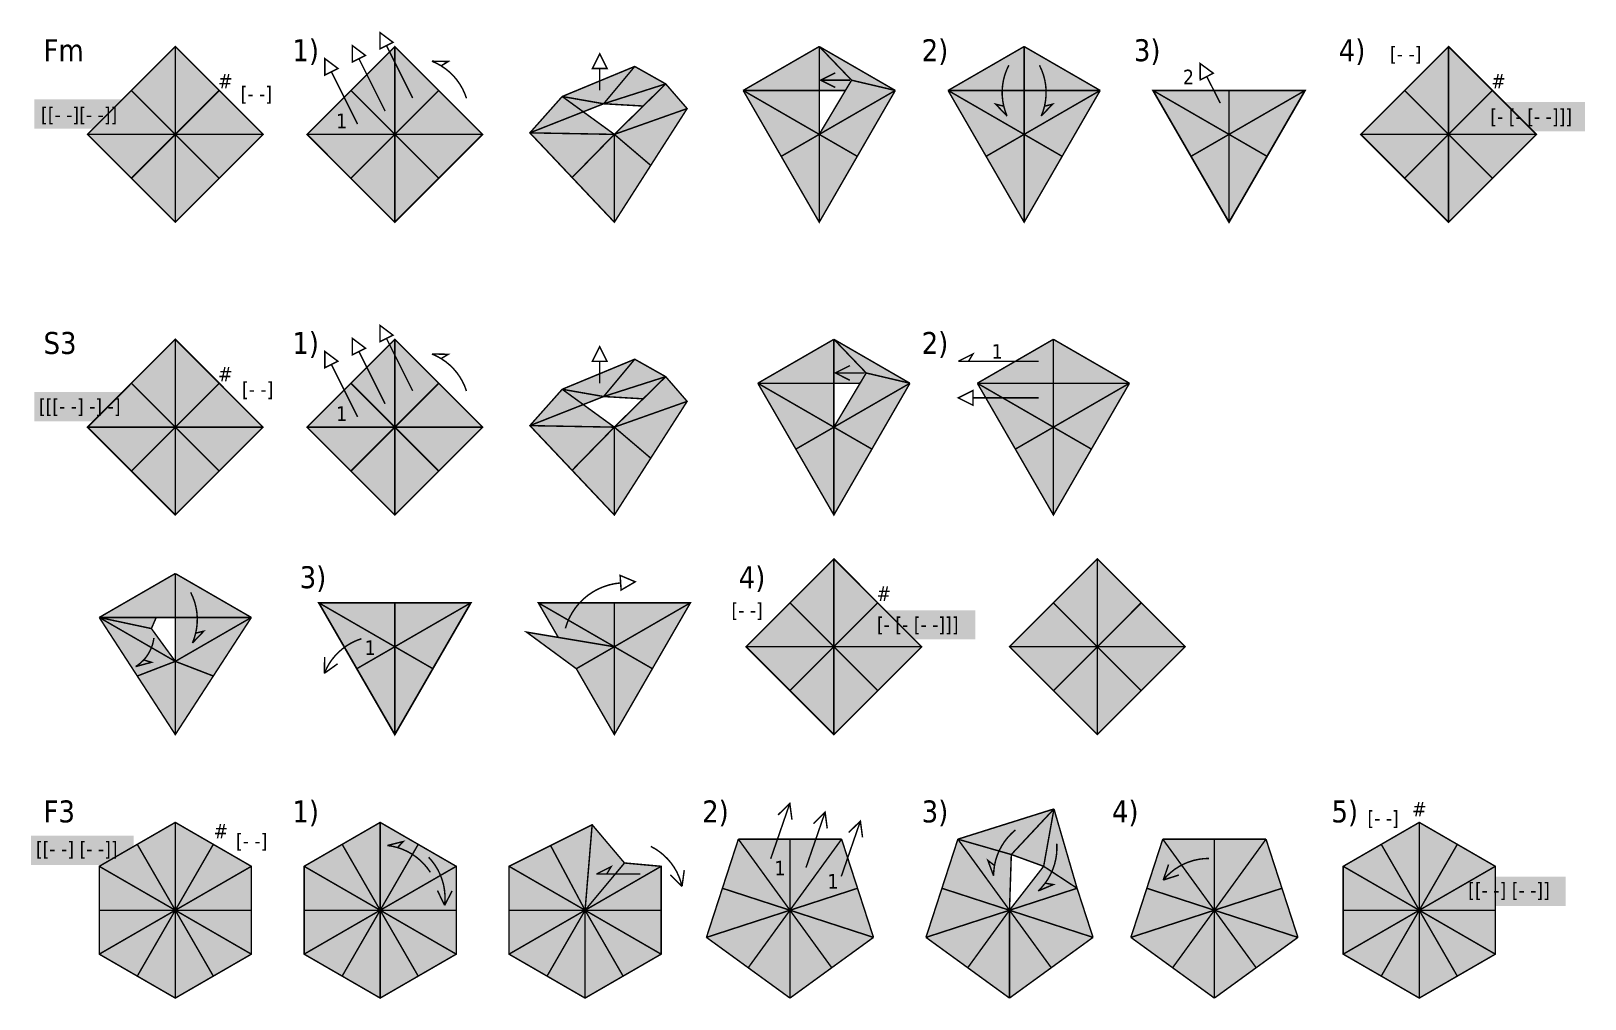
# Model space of a CAD drawing. Header units: inches. Extents: x -12.5 to 77.3, y -38.9 to 8.1.
# Drawn here: x -0.49 to 10.13, y -25.21 to -18.59 of the extents above; entities that cross this region are included whole.
import ezdxf

# ---------------------------------------------------------------- set-up
doc = ezdxf.new("R2010")
doc.units = ezdxf.units.IN
doc.header["$LTSCALE"] = 0.2
doc.header["$MEASUREMENT"] = 0
for name, pattern in [('crease . . . . .', [0.4, 0.2, -0.2]), ('mountain __ . . __ . .', [1.25, 0.5, -0.25, 0, -0.25, 0, -0.25]), ('valley __ __ __', [0.75, 0.5, -0.25])]:
    doc.linetypes.add(name, pattern=pattern)
for name, color, linetype in [('arrow-back', 250, 'Continuous'), ('edge', 7, 'Continuous'), ('face-1', 151, 'Continuous'), ('face-2', 91, 'Continuous'), ('face-3', 11, 'Continuous'), ('face-4', 191, 'Continuous'), ('face-5', 51, 'Continuous'), ('face-6', 33, 'Continuous'), ('hinge', 250, 'crease . . . . .'), ('mountain', 12, 'mountain __ . . __ . .'), ('valley', 143, 'valley __ __ __'), ('z-labels', 94, 'Continuous'), ('z-pats', 251, 'Continuous')]:
    doc.layers.add(name, color=color, linetype=linetype)
doc.styles.add('labels', font='')
doc.styles.get('labels').set_extended_font_data('Tahoma')

msp = doc.modelspace()

# ---------------------------------------------------------------- linework, layer by layer
for points, const_width in [([(1.70999, -18.805383), (1.70999, -18.805383), (1.70999, -18.693579), (1.799432, -18.760661)], 0.01), ([(1.898107, -18.716201), (1.898107, -18.716201), (1.898107, -18.604398), (1.98755, -18.67148)], 0.01), ([(1.521872, -18.894564), (1.521872, -18.894564), (1.521872, -18.782761), (1.611315, -18.849843)], 0.01), ([(3.35, -18.85), (3.35, -18.85), (3.4, -18.75), (3.45, -18.85)], 0.01), ([(9.2, -19.9), (9.8, -19.3), (9.2, -18.7), (8.6, -19.3)], 0.01), ([(7.503303, -18.927686), (7.503303, -18.927686), (7.502417, -18.815887), (7.592388, -18.882258)], 0.01), ([(7.7, -19.9), (8.219615, -19), (7.180385, -19)], 0.012), ([(1.898107, -20.716201), (1.898107, -20.716201), (1.898107, -20.604398), (1.98755, -20.67148)], 0.01), ([(1.70999, -20.805383), (1.70999, -20.805383), (1.70999, -20.693579), (1.799432, -20.760661)], 0.01), ([(1.521872, -20.894564), (1.521872, -20.894564), (1.521872, -20.782761), (1.611315, -20.849843)], 0.01), ([(3.35, -20.85), (3.35, -20.85), (3.4, -20.75), (3.45, -20.85)], 0.01), ([(5.95, -21.15), (5.95, -21.15), (5.85, -21.1), (5.95, -21.05)], 0.01), ([(5, -23.4), (5.6, -22.8), (5, -22.2), (4.4, -22.8)], 0.01), ([(6.8, -23.4), (7.4, -22.8), (6.8, -22.2), (6.2, -22.8)], 0.01), ([(3.539701, -22.312871), (3.539701, -22.312871), (3.642711, -22.356331), (3.546137, -22.412663)], 0.01), ([(2, -23.4), (2.519615, -22.5), (1.480385, -22.5)], 0.012)]:
    msp.add_lwpolyline(points, close=True, dxfattribs=dict(const_width=const_width))
at = {"const_width": 0.01}
for points in [[(1.933596, -19.140793), (1.754711, -18.783022)], [(2.121714, -19.051611), (1.942828, -18.69384)], [(1.745479, -19.229974), (1.566593, -18.872204)], [(3.4, -19), (3.4, -18.85)], [(5.009881, -18.879553), (5.009881, -18.879553), (4.909881, -18.929553), (5.009881, -18.979553)], [(5.109881, -18.929553), (4.909881, -18.929553)], [(7.640701, -19.087063), (7.547846, -18.904972)], [(3.5, -19.3), (3.143735, -19.041244)], [(3.696892, -19.106442), (3.426887, -19.090795)], [(2.121714, -21.051611), (1.942828, -20.69384)], [(1.933596, -21.140793), (1.754711, -20.783022)], [(1.745479, -21.229974), (1.566593, -20.872204)], [(3.4, -21), (3.4, -20.85)], [(5.109881, -20.879553), (5.109881, -20.879553), (5.009881, -20.929553), (5.109881, -20.979553)], [(5.209881, -20.929553), (5.009881, -20.929553)], [(3.5, -21.3), (3.143735, -21.041244)], [(3.696892, -21.106442), (3.426887, -21.090795)], [(6.4, -21.1), (5.95, -21.1)], [(3.116708, -22.736118), (2.980385, -22.5), (4.019615, -22.5), (3.5, -23.4), (3.240192, -22.95)], [(-0.019615, -22.6), (0.5, -22.6)], [(0.336662, -22.675857), (0.369627, -22.6)], [(0.336662, -22.675857), (0.5, -22.9)], [(3.240192, -22.95), (2.9, -22.7), (3.5, -22.8)], [(1.5207, -22.869871), (1.518351, -22.981651)], [(1.609184, -22.916462), (1.518351, -22.981651)], [(4.568417, -24.248406), (4.698908, -23.870289)], [(4.619021, -23.948507), (4.619021, -23.948507), (4.698908, -23.870289), (4.71355, -23.98113)], [(4.809535, -24.308685), (4.940026, -23.930569)], [(4.860139, -24.008787), (4.860139, -24.008787), (4.940026, -23.930569), (4.954668, -24.041409)], [(5.050654, -24.368965), (5.181145, -23.990849)], [(5.101257, -24.069066), (5.101257, -24.069066), (5.181145, -23.990849), (5.195787, -24.101689)], [(7.28694, -24.288056), (7.250525, -24.393764)], [(3.882924, -24.358386), (3.962468, -24.436956)], [(3.977597, -24.326179), (3.962468, -24.436956)], [(7.35694, -24.359471), (7.250525, -24.393764)], [(2.291583, -24.466036), (2.340067, -24.566781)], [(2.391573, -24.467547), (2.340067, -24.566781)]]:
    msp.add_lwpolyline(points, dxfattribs=at)
for points in [[(3.165467, -22.674494, -0.315299), (3.542982, -22.364059, 0.290796)], [(1.771841, -22.745236, 0.226312), (1.518351, -22.981651, -0.290796)], [(3.74899, -24.163868, -0.226312), (3.962468, -24.436956, 0.290796)], [(2.230876, -24.237803, -0.226312), (2.340067, -24.566781, 0.290796)], [(7.564162, -24.24618, 0.226312), (7.250525, -24.393764, -0.290796)]]:
    msp.add_lwpolyline(points, format="xyb", dxfattribs=at)
at = {"color": 254}
for points in [[(0.237722, -19.060242), (0.237722, -19.260242), (-0.462278, -19.060242), (-0.462278, -19.260242)], [(10.131841, -19.079201), (10.131841, -19.279201), (9.431841, -19.079201), (9.431841, -19.279201)], [(0.237722, -21.060242), (0.237722, -21.260242), (-0.462278, -21.060242), (-0.462278, -21.260242)], [(5.967121, -22.550441), (5.967121, -22.750441), (5.267121, -22.550441), (5.267121, -22.750441)], [(0.214545, -24.090313), (0.214545, -24.290313), (-0.485455, -24.090313), (-0.485455, -24.290313)], [(10.000976, -24.371618), (10.000976, -24.571618), (9.300976, -24.371618), (9.300976, -24.571618)]]:
    msp.add_solid(points, dxfattribs=at)
at = {"layer": 'arrow-back', "const_width": 0.01}
for points in [[(2.489523, -19.053497, 0.226312), (2.253109, -18.800007, -0.290796)], [(6.195236, -18.828159, 0.226312), (6.183162, -19.174574, -0.290796)], [(6.404764, -18.828159, -0.226312), (6.416838, -19.174574, 0.290796)], [(2.489523, -21.053497, 0.226312), (2.253109, -20.800007, -0.290796)], [(0.604764, -22.428159, -0.226312), (0.616838, -22.774574, 0.290796)], [(0.353736, -22.740683, -0.226312), (0.229108, -22.935606, 0.290796)], [(6.240344, -24.051918, 0.226312), (6.091342, -24.364884, -0.290796)], [(2.242944, -24.341273, 0.226312), (1.948977, -24.157609, -0.290796)], [(6.522967, -24.145389, -0.226312), (6.396116, -24.467969, 0.290796)]]:
    msp.add_lwpolyline(points, format="xyb", dxfattribs=at)
for points in [[(2.315048, -18.832621), (2.364888, -18.802356), (2.253109, -18.800007)], [(6.162426, -19.107715), (6.105783, -19.093873), (6.183162, -19.174574)], [(6.437574, -19.107715), (6.494217, -19.093873), (6.416838, -19.174574)], [(2.315048, -20.832621), (2.364888, -20.802356), (2.253109, -20.800007)], [(5.92, -20.85), (5.95, -20.8), (5.85, -20.85)], [(6.4, -20.85), (5.85, -20.85)], [(0.637574, -22.707715), (0.694217, -22.693873), (0.616838, -22.774574)], [(0.281359, -22.889024), (0.337025, -22.906383), (0.229108, -22.935606)], [(2.017247, -24.173081), (2.057556, -24.130948), (1.948977, -24.157609)], [(3.447985, -24.352427), (3.477985, -24.302427), (3.377985, -24.352427)], [(6.09894, -24.295296), (6.052492, -24.260046), (6.091342, -24.364884)], [(3.677985, -24.352427), (3.377985, -24.352427)], [(6.441758, -24.414895), (6.499229, -24.42475), (6.396116, -24.467969)]]:
    msp.add_lwpolyline(points, dxfattribs=at)
at = {"layer": 'edge', "const_width": 0.01}
for points in [[(0.5, -19.9), (1.1, -19.3), (0.5, -18.7), (-0.1, -19.3)], [(2, -19.9), (2.6, -19.3), (2, -18.7), (1.4, -19.3)], [(0.5, -21.9), (1.1, -21.3), (0.5, -20.7), (-0.1, -21.3)], [(2, -21.9), (2.6, -21.3), (2, -20.7), (1.4, -21.3)], [(0.5, -25.2), (1.019615, -24.9), (1.019615, -24.3), (0.5, -24), (-0.019615, -24.3), (-0.019615, -24.9)], [(1.9, -25.2), (2.419615, -24.9), (2.419615, -24.3), (1.9, -24), (1.380385, -24.3), (1.380385, -24.9)], [(9, -25.2), (9.519615, -24.9), (9.519615, -24.3), (9, -24), (8.480385, -24.3), (8.480385, -24.9)], [(2.780385, -24.3), (2.780385, -24.9), (3.3, -25.2), (3.819615, -24.9), (3.819615, -24.3), (3.569239, -24.277208), (3.348214, -24.015996)]]:
    msp.add_lwpolyline(points, close=True, dxfattribs=at)
for points in [[(4.9, -18.7), (4.380385, -19)], [(4.9, -18.7), (5.419615, -19)], [(4.9, -19.3), (5.120875, -18.929934), (4.9, -18.7)], [(6.3, -18.7), (5.780385, -19)], [(6.3, -18.7), (6.819615, -19)], [(3.850827, -18.955113), (3.63925, -18.835959), (3.143735, -19.041244), (2.922781, -19.289544), (3.5, -19.9), (3.997295, -19.123851), (3.850827, -18.955113)], [(3.850827, -18.955113), (3.426887, -19.090795)], [(4.380385, -19), (4.9, -19.9), (5.419615, -19)], [(4.9, -19), (5.07908, -18.999959)], [(4.9, -19.3), (4.9, -19)], [(5.780385, -19), (6.3, -19.9), (6.819615, -19)], [(6.3, -19.3), (6.3, -19)], [(7.7, -19.3), (7.7, -19)], [(2.922781, -19.289544), (3.426887, -19.090795)], [(1.4, -19.3), (2, -19.3)], [(5, -20.7), (4.480385, -21)], [(5, -20.7), (5.519615, -21)], [(5, -21.3), (5.220875, -20.929934), (5, -20.7)], [(6.5, -20.7), (5.980385, -21)], [(6.5, -20.7), (7.019615, -21)], [(3.850827, -20.955113), (3.63925, -20.835959), (3.143735, -21.041244), (2.922781, -21.289544), (3.5, -21.9), (3.997295, -21.123851), (3.850827, -20.955113)], [(3.850827, -20.955113), (3.426887, -21.090795)], [(4.480385, -21), (5, -21.9), (5.519615, -21)], [(5, -21), (5.17908, -20.999959)], [(5, -21.3), (5, -21)], [(5.980385, -21), (6.5, -21.9), (7.019615, -21)], [(6.5, -21.3), (6.5, -21)], [(2.922781, -21.289544), (3.426887, -21.090795)], [(1.4, -21.3), (2, -21.3)], [(0.5, -22.3), (-0.019615, -22.6)], [(0.5, -22.3), (1.019615, -22.6)], [(2, -22.8), (1.480385, -22.5)], [(-0.019615, -22.6), (0.5, -23.4), (1.019615, -22.6)], [(5.847329, -24.11459), (6.503778, -23.908025)], [(6.503778, -23.908025), (6.661653, -24.45)], [(4.347329, -24.11459), (4.238347, -24.45)], [(4.7, -24.6), (4.347329, -24.11459)], [(4.7, -24.11459), (4.347329, -24.11459)], [(5.052671, -24.11459), (4.7, -24.11459)], [(5.161653, -24.45), (5.052671, -24.11459)], [(5.847329, -24.11459), (5.738347, -24.45)], [(7.247329, -24.11459), (7.138347, -24.45)], [(7.6, -24.11459), (7.247329, -24.11459)], [(7.6, -24.6), (7.6, -24.11459)], [(7.952671, -24.11459), (7.6, -24.11459)], [(8.061653, -24.45), (7.952671, -24.11459)], [(6.2, -24.6), (6.212427, -24.21947)], [(6.433452, -24.299843), (6.2, -24.6)], [(6.212427, -24.21947), (6.433452, -24.299843)], [(4.238347, -24.45), (4.129366, -24.78541)], [(4.7, -24.6), (5.161653, -24.45)], [(5.270634, -24.78541), (5.161653, -24.45)], [(5.738347, -24.45), (5.629366, -24.78541)], [(6.770634, -24.78541), (6.661653, -24.45)], [(7.138347, -24.45), (7.029366, -24.78541)], [(8.170634, -24.78541), (8.061653, -24.45)], [(4.129366, -24.78541), (4.414683, -24.992705)], [(4.985317, -24.992705), (5.270634, -24.78541)], [(5.629366, -24.78541), (5.914683, -24.992705)], [(6.485317, -24.992705), (6.770634, -24.78541)], [(7.029366, -24.78541), (7.314683, -24.992705)], [(7.885317, -24.992705), (8.170634, -24.78541)], [(4.414683, -24.992705), (4.7, -25.2)], [(4.7, -25.2), (4.985317, -24.992705)], [(5.914683, -24.992705), (6.2, -25.2)], [(6.2, -25.2), (6.485317, -24.992705)], [(7.314683, -24.992705), (7.6, -25.2)], [(7.6, -25.2), (7.885317, -24.992705)]]:
    msp.add_lwpolyline(points, dxfattribs=at)
at = {"layer": 'face-1'}
for points in [[(0.2, -19), (0.5, -19.3), (0.5, -18.7)], [(0.8, -19), (0.5, -19.3), (0.5, -18.7)], [(1.7, -19), (2, -19.3), (2, -18.7)], [(2.3, -19), (2, -19.3), (2, -18.7)], [(5.419615, -19), (5.120875, -18.929934), (5.419615, -19), (4.9, -18.7)], [(6.819615, -19), (6.3, -19), (6.819615, -19), (6.3, -18.7)], [(3.143735, -19.041244), (3.426887, -19.090795), (3.63925, -18.835959)], [(3.850827, -18.955113), (3.426887, -19.090795), (3.63925, -18.835959)], [(0.2, -19), (0.5, -19.3), (-0.1, -19.3)], [(0.8, -19), (0.5, -19.3), (1.1, -19.3)], [(1.7, -19), (2, -19.3), (1.4, -19.3)], [(2.3, -19), (2, -19.3), (2.6, -19.3)], [(3.850827, -18.955113), (3.5, -19.3), (3.997295, -19.123851)], [(4.9, -19.3), (4.380385, -19), (4.9, -19.3), (4.640192, -19.45)], [(4.9, -19.3), (5.419615, -19), (5.120875, -18.929934)], [(4.9, -19.3), (5.419615, -19), (4.9, -19.3), (5.159808, -19.45)], [(6.3, -19.3), (5.780385, -19), (6.3, -19.3), (6.040192, -19.45)], [(6.819615, -19), (6.3, -19), (6.819615, -19), (6.3, -19.3)], [(6.3, -19.3), (6.819615, -19), (6.3, -19.3), (6.559808, -19.45)], [(7.7, -19.3), (7.180385, -19), (7.7, -19.3), (7.440192, -19.45)], [(8.219615, -19), (7.7, -19), (8.219615, -19), (7.7, -19.3)], [(7.7, -19.3), (8.219615, -19), (7.7, -19.3), (7.959808, -19.45)], [(9.5, -19), (9.2, -19.3), (9.8, -19.3)], [(3.143735, -19.041244), (3.426887, -19.090795), (2.922781, -19.289544)], [(3.748647, -19.511925), (3.5, -19.3), (3.997295, -19.123851)], [(0.2, -19.6), (0.5, -19.3), (-0.1, -19.3)], [(0.2, -19.6), (0.5, -19.3), (0.5, -19.9)], [(0.8, -19.6), (0.5, -19.3), (0.5, -19.9)], [(0.8, -19.6), (0.5, -19.3), (1.1, -19.3)], [(1.7, -19.6), (2, -19.3), (1.4, -19.3)], [(1.7, -19.6), (2, -19.3), (2, -19.9)], [(2.3, -19.6), (2, -19.3), (2, -19.9)], [(2.3, -19.6), (2, -19.3), (2.6, -19.3)], [(3.211391, -19.594772), (3.5, -19.3), (2.922781, -19.289544)], [(3.211391, -19.594772), (3.5, -19.3), (3.5, -19.9)], [(3.748647, -19.511925), (3.5, -19.3), (3.5, -19.9)], [(4.640192, -19.45), (4.9, -19.3), (4.9, -19.9), (4.9, -19.3)], [(5.159808, -19.45), (4.9, -19.3), (4.9, -19.9), (4.9, -19.3)], [(6.040192, -19.45), (6.3, -19.3), (6.3, -19.9), (6.3, -19.3)], [(6.559808, -19.45), (6.3, -19.3), (6.3, -19.9), (6.3, -19.3)], [(7.440192, -19.45), (7.7, -19.3), (7.7, -19.9), (7.7, -19.3)], [(7.959808, -19.45), (7.7, -19.3), (7.7, -19.9), (7.7, -19.3)], [(8.9, -19.6), (9.2, -19.3), (8.6, -19.3)], [(8.9, -19.6), (9.2, -19.3), (9.2, -19.9)], [(9.5, -19.6), (9.2, -19.3), (9.2, -19.9)], [(9.5, -19.6), (9.2, -19.3), (9.8, -19.3)], [(0.2, -21), (0.5, -21.3), (0.5, -20.7)], [(0.8, -21), (0.5, -21.3), (0.5, -20.7)], [(1.7, -21), (2, -21.3), (2, -20.7)], [(2.3, -21), (2, -21.3), (2, -20.7)], [(5.519615, -21), (5.220875, -20.929934), (5.519615, -21), (5, -20.7)], [(7.019615, -21), (6.5, -21), (7.019615, -21), (6.5, -20.7)], [(3.143735, -21.041244), (3.426887, -21.090795), (3.63925, -20.835959)], [(3.850827, -20.955113), (3.426887, -21.090795), (3.63925, -20.835959)], [(0.2, -21), (0.5, -21.3), (-0.1, -21.3)], [(0.8, -21), (0.5, -21.3), (1.1, -21.3)], [(1.7, -21), (2, -21.3), (1.4, -21.3)], [(2.3, -21), (2, -21.3), (2.6, -21.3)], [(3.850827, -20.955113), (3.5, -21.3), (3.997295, -21.123851)], [(5, -21.3), (4.480385, -21), (5, -21.3), (4.740192, -21.45)], [(5, -21.3), (5.519615, -21), (5.220875, -20.929934)], [(5, -21.3), (5.519615, -21), (5, -21.3), (5.259808, -21.45)], [(6.5, -21.3), (5.980385, -21), (6.5, -21.3), (6.240192, -21.45)], [(7.019615, -21), (6.5, -21), (7.019615, -21), (6.5, -21.3)], [(6.5, -21.3), (7.019615, -21), (6.5, -21.3), (6.759808, -21.45)], [(3.143735, -21.041244), (3.426887, -21.090795), (2.922781, -21.289544)], [(3.748647, -21.511925), (3.5, -21.3), (3.997295, -21.123851)], [(0.2, -21.6), (0.5, -21.3), (-0.1, -21.3)], [(0.2, -21.6), (0.5, -21.3), (0.5, -21.9)], [(0.8, -21.6), (0.5, -21.3), (0.5, -21.9)], [(0.8, -21.6), (0.5, -21.3), (1.1, -21.3)], [(1.7, -21.6), (2, -21.3), (1.4, -21.3)], [(1.7, -21.6), (2, -21.3), (2, -21.9)], [(2.3, -21.6), (2, -21.3), (2, -21.9)], [(2.3, -21.6), (2, -21.3), (2.6, -21.3)], [(3.211391, -21.594772), (3.5, -21.3), (2.922781, -21.289544)], [(3.211391, -21.594772), (3.5, -21.3), (3.5, -21.9)], [(3.748647, -21.511925), (3.5, -21.3), (3.5, -21.9)], [(4.740192, -21.45), (5, -21.3), (5, -21.9), (5, -21.3)], [(5.259808, -21.45), (5, -21.3), (5, -21.9), (5, -21.3)], [(6.240192, -21.45), (6.5, -21.3), (6.5, -21.9), (6.5, -21.3)], [(6.759808, -21.45), (6.5, -21.3), (6.5, -21.9), (6.5, -21.3)], [(7.1, -22.5), (6.8, -22.8), (6.8, -22.2)], [(1.019615, -22.6), (0.5, -22.6), (1.019615, -22.6), (0.5, -22.3)], [(2, -22.8), (1.480385, -22.5), (2, -22.8), (1.740192, -22.95)], [(2.519615, -22.5), (2, -22.5), (2.519615, -22.5), (2, -22.8)], [(2, -22.8), (2.519615, -22.5), (2, -22.8), (2.259808, -22.95)], [(4.019615, -22.5), (3.5, -22.5), (4.019615, -22.5), (3.5, -22.8)], [(3.5, -22.8), (4.019615, -22.5), (3.5, -22.8), (3.759808, -22.95)], [(5.3, -22.5), (5, -22.8), (5.6, -22.8)], [(6.5, -22.5), (6.8, -22.8), (6.2, -22.8)], [(0.5, -22.9), (-0.019615, -22.6), (0.5, -22.9), (0.240192, -23)], [(1.019615, -22.6), (0.5, -22.6), (1.019615, -22.6), (0.5, -22.9)], [(0.5, -22.9), (1.019615, -22.6), (0.5, -22.9), (0.759808, -23)], [(3.5, -22.8), (2.9, -22.7), (3.5, -22.8), (3.240192, -22.95)], [(1.740192, -22.95), (2, -22.8), (2, -23.4), (2, -22.8)], [(2.259808, -22.95), (2, -22.8), (2, -23.4), (2, -22.8)], [(3.240192, -22.95), (3.5, -22.8), (3.5, -23.4), (3.5, -22.8)], [(3.759808, -22.95), (3.5, -22.8), (3.5, -23.4), (3.5, -22.8)], [(4.7, -23.1), (5, -22.8), (4.4, -22.8)], [(4.7, -23.1), (5, -22.8), (5, -23.4)], [(5.3, -23.1), (5, -22.8), (5, -23.4)], [(5.3, -23.1), (5, -22.8), (5.6, -22.8)], [(0.240192, -23), (0.5, -22.9), (0.5, -23.4), (0.5, -22.9)], [(0.759808, -23), (0.5, -22.9), (0.5, -23.4), (0.5, -22.9)], [(-0.019615, -24.3), (0.5, -24.6), (0.5, -24)], [(0.5, -24), (0.5, -24.6), (1.019615, -24.3)], [(1.380385, -24.3), (1.9, -24.6), (1.9, -24)], [(1.9, -24), (1.9, -24.6), (2.419615, -24.3)], [(2.780385, -24.3), (3.3, -24.6), (3.348214, -24.015996)], [(3.348214, -24.015996), (3.3, -24.6), (3.569239, -24.277208)], [(4.7, -24.6), (4.347329, -24.11459), (4.238347, -24.45)], [(4.7, -24.6), (4.7, -24.11459), (4.347329, -24.11459)], [(4.7, -24.6), (4.7, -24.11459), (5.052671, -24.11459)], [(4.7, -24.6), (5.052671, -24.11459), (5.161653, -24.45)], [(6.2, -24.6), (5.847329, -24.11459), (5.738347, -24.45)], [(7.6, -24.6), (7.247329, -24.11459), (7.138347, -24.45)], [(7.6, -24.6), (7.6, -24.11459), (7.952671, -24.11459)], [(9, -24.6), (9.259808, -24.15), (9.519615, -24.3)], [(-0.019615, -24.9), (0.5, -24.6), (-0.019615, -24.3)], [(1.019615, -24.3), (0.5, -24.6), (1.019615, -24.9)], [(1.380385, -24.9), (1.9, -24.6), (1.380385, -24.3)], [(2.419615, -24.3), (1.9, -24.6), (2.419615, -24.9)], [(2.780385, -24.9), (3.3, -24.6), (2.780385, -24.3)], [(3.3, -24.6), (3.819615, -24.3), (3.569239, -24.277208)], [(3.819615, -24.3), (3.3, -24.6), (3.819615, -24.9)], [(8.480385, -24.9), (9, -24.6), (8.480385, -24.3)], [(4.7, -24.6), (4.238347, -24.45), (4.129366, -24.78541)], [(4.7, -24.6), (5.161653, -24.45), (5.270634, -24.78541)], [(6.2, -24.6), (5.738347, -24.45), (5.629366, -24.78541)], [(6.2, -24.6), (6.661653, -24.45), (6.770634, -24.78541)], [(7.6, -24.6), (7.138347, -24.45), (7.029366, -24.78541)], [(7.6, -24.6), (8.061653, -24.45), (8.170634, -24.78541)], [(0.5, -25.2), (0.5, -24.6), (-0.019615, -24.9)], [(1.019615, -24.9), (0.5, -24.6), (0.5, -25.2)], [(1.9, -25.2), (1.9, -24.6), (1.380385, -24.9)], [(2.419615, -24.9), (1.9, -24.6), (1.9, -25.2)], [(3.3, -25.2), (3.3, -24.6), (2.780385, -24.9)], [(3.819615, -24.9), (3.3, -24.6), (3.3, -25.2)], [(4.7, -24.6), (4.129366, -24.78541), (4.414683, -24.992705)], [(4.7, -24.6), (4.414683, -24.992705), (4.7, -25.2)], [(4.7, -24.6), (5.270634, -24.78541), (4.985317, -24.992705)], [(4.7, -24.6), (4.985317, -24.992705), (4.7, -25.2)], [(6.2, -24.6), (5.629366, -24.78541), (5.914683, -24.992705)], [(6.2, -24.6), (5.914683, -24.992705), (6.2, -25.2)], [(6.2, -24.6), (6.770634, -24.78541), (6.485317, -24.992705)], [(6.2, -24.6), (6.485317, -24.992705), (6.2, -25.2)], [(7.6, -24.6), (7.029366, -24.78541), (7.314683, -24.992705)], [(7.6, -24.6), (7.314683, -24.992705), (7.6, -25.2)], [(7.6, -24.6), (8.170634, -24.78541), (7.885317, -24.992705)], [(7.6, -24.6), (7.885317, -24.992705), (7.6, -25.2)], [(9, -25.2), (9, -24.6), (8.480385, -24.9)], [(9.519615, -24.9), (9, -24.6), (9, -25.2)], [(9, -24.6), (9.519615, -24.6), (9.519615, -24.9)]]:
    msp.add_solid(points, dxfattribs=at)
at = {"layer": 'face-2'}
for points in [[(4.9, -18.7), (4.9, -19), (5.120875, -18.929934), (5.07908, -18.999959)], [(5, -20.7), (5, -21), (5.220875, -20.929934), (5.17908, -20.999959)], [(7.1, -22.5), (6.8, -22.8), (7.4, -22.8)], [(6.5, -23.1), (6.8, -22.8), (6.2, -22.8)], [(6.5, -23.1), (6.8, -22.8), (6.8, -23.4)], [(7.1, -23.1), (6.8, -22.8), (6.8, -23.4)], [(7.1, -23.1), (6.8, -22.8), (7.4, -22.8)], [(6.503778, -23.908025), (6.212427, -24.21947), (6.433452, -24.299843)]]:
    msp.add_solid(points, dxfattribs=at)
at = {"layer": 'face-3'}
for points in [[(3.850827, -18.955113), (3.696892, -19.106442), (3.426887, -19.090795)], [(3.850827, -20.955113), (3.696892, -21.106442), (3.426887, -21.090795)], [(6.503778, -23.908025), (6.212427, -24.21947), (5.847329, -24.11459)], [(6.2, -24.6), (6.212427, -24.21947), (5.847329, -24.11459)], [(7.6, -24.6), (7.6, -24.11459), (7.247329, -24.11459)], [(9, -24.6), (8.480385, -24.3), (8.740192, -24.15)]]:
    msp.add_solid(points, dxfattribs=at)
at = {"layer": 'face-4'}
for points in [[(4.380385, -19), (4.9, -19), (4.380385, -19), (4.9, -18.7)], [(5.780385, -19), (6.3, -19), (5.780385, -19), (6.3, -18.7)], [(4.380385, -19), (4.9, -19), (4.380385, -19), (4.9, -19.3)], [(5.780385, -19), (6.3, -19), (5.780385, -19), (6.3, -19.3)], [(7.180385, -19), (7.7, -19), (7.180385, -19), (7.7, -19.3)], [(8.9, -19), (9.2, -19.3), (8.6, -19.3)], [(2.922781, -19.289544), (3.5, -19.3), (3.143735, -19.041244)], [(4.480385, -21), (5, -21), (4.480385, -21), (5, -20.7)], [(5.980385, -21), (6.5, -21), (5.980385, -21), (6.5, -20.7)], [(4.480385, -21), (5, -21), (4.480385, -21), (5, -21.3)], [(5.980385, -21), (6.5, -21), (5.980385, -21), (6.5, -21.3)], [(2.922781, -21.289544), (3.5, -21.3), (3.143735, -21.041244)], [(6.5, -22.5), (6.8, -22.8), (6.8, -22.2)], [(-0.019615, -22.6), (0.5, -22.6), (-0.019615, -22.6), (0.5, -22.3)], [(-0.019615, -22.6), (0.336662, -22.675857), (-0.019615, -22.6), (0.5, -22.9)], [(9, -24.6), (8.740193, -24.15), (9, -24)], [(9, -24.6), (9, -24), (9.259807, -24.15)]]:
    msp.add_solid(points, dxfattribs=at)
at = {"layer": 'face-5'}
for points in [[(5.3, -22.5), (5, -22.8), (5, -22.2)], [(1.480385, -22.5), (2, -22.5), (1.480385, -22.5), (2, -22.8)], [(2.980385, -22.5), (3.5, -22.5), (2.980385, -22.5), (3.5, -22.8)], [(-0.019615, -22.6), (0.336662, -22.675857), (0.369627, -22.6)], [(6.503778, -23.908025), (6.433452, -24.299843), (6.661653, -24.45)], [(7.6, -24.6), (7.952671, -24.11459), (8.061653, -24.45)], [(6.2, -24.6), (6.433452, -24.299843), (6.661653, -24.45)], [(9, -24.6), (9.519615, -24.3), (9.519615, -24.6)]]:
    msp.add_solid(points, dxfattribs=at)
at = {"layer": 'face-6'}
for points in [[(8.9, -19), (9.2, -19.3), (9.2, -18.7)], [(9.5, -19), (9.2, -19.3), (9.2, -18.7)], [(4.7, -22.5), (5, -22.8), (5, -22.2)], [(3.5, -22.8), (3.116708, -22.736118), (2.980385, -22.5)], [(4.7, -22.5), (5, -22.8), (4.4, -22.8)]]:
    msp.add_solid(points, dxfattribs=at)
at = {"layer": 'hinge', "const_width": 0.01}
for points in [[(0.5, -18.7), (0.5, -19.3)], [(2, -18.7), (2, -19.3)], [(4.9, -18.7), (4.9, -19)], [(6.3, -18.7), (6.3, -19)], [(9.2, -18.7), (9.2, -19.3)], [(0.2, -19), (0.5, -19.3)], [(0.8, -19), (0.5, -19.3)], [(1.7, -19), (2, -19.3)], [(8.9, -19), (9.2, -19.3)], [(9.5, -19), (9.2, -19.3)], [(3.143735, -19.041244), (3.426887, -19.090795)], [(-0.1, -19.3), (0.5, -19.3)], [(0.5, -19.3), (0.2, -19.6)], [(0.5, -19.3), (0.5, -19.9)], [(1.1, -19.3), (0.5, -19.3)], [(0.8, -19.6), (0.5, -19.3)], [(2, -19.3), (1.7, -19.6)], [(2, -19.3), (2, -19.9)], [(2.6, -19.3), (2, -19.3)], [(2.3, -19.6), (2, -19.3)], [(2.922781, -19.289544), (3.5, -19.3)], [(3.5, -19.3), (3.211391, -19.594772)], [(3.5, -19.3), (3.5, -19.9)], [(3.748647, -19.511925), (3.5, -19.3)], [(4.9, -19.3), (4.640192, -19.45)], [(4.9, -19.3), (5.159808, -19.45)], [(4.9, -19.3), (4.9, -19.9)], [(6.3, -19.3), (6.040192, -19.45)], [(6.3, -19.3), (6.559808, -19.45)], [(7.7, -19.3), (7.440192, -19.45)], [(7.7, -19.3), (7.959808, -19.45)], [(8.6, -19.3), (9.2, -19.3)], [(9.2, -19.3), (8.9, -19.6)], [(9.2, -19.3), (9.2, -19.9)], [(9.8, -19.3), (9.2, -19.3)], [(9.5, -19.6), (9.2, -19.3)], [(0.5, -20.7), (0.5, -21.3)], [(2, -20.7), (2, -21.3)], [(5, -20.7), (5, -21)], [(6.5, -20.7), (6.5, -21)], [(0.2, -21), (0.5, -21.3)], [(0.8, -21), (0.5, -21.3)], [(1.7, -21), (2, -21.3)], [(5.980385, -21), (7.019615, -21)], [(3.143735, -21.041244), (3.426887, -21.090795)], [(-0.1, -21.3), (0.5, -21.3)], [(0.5, -21.3), (0.2, -21.6)], [(0.5, -21.3), (0.5, -21.9)], [(1.1, -21.3), (0.5, -21.3)], [(0.8, -21.6), (0.5, -21.3)], [(2, -21.3), (1.7, -21.6)], [(2, -21.3), (2, -21.9)], [(2.6, -21.3), (2, -21.3)], [(2.3, -21.6), (2, -21.3)], [(2.922781, -21.289544), (3.5, -21.3)], [(3.5, -21.3), (3.211391, -21.594772)], [(3.5, -21.3), (3.5, -21.9)], [(3.748647, -21.511925), (3.5, -21.3)], [(5, -21.3), (4.740192, -21.45)], [(5, -21.3), (5.259808, -21.45)], [(5, -21.3), (5, -21.9)], [(6.5, -21.3), (6.240192, -21.45)], [(6.5, -21.3), (6.759808, -21.45)], [(0.5, -22.3), (0.5, -22.6)], [(5, -22.2), (5, -22.8)], [(6.8, -22.2), (6.8, -22.8)], [(2, -22.8), (2, -22.5)], [(3.5, -22.8), (3.5, -22.5)], [(4.7, -22.5), (5, -22.8)], [(5.3, -22.5), (5, -22.8)], [(6.5, -22.5), (6.8, -22.8)], [(7.1, -22.5), (6.8, -22.8)], [(0.5, -22.9), (0.5, -22.6)], [(2, -22.8), (1.740192, -22.95)], [(2, -22.8), (2.259808, -22.95)], [(3.5, -22.8), (3.240192, -22.95)], [(3.5, -22.8), (3.759808, -22.95)], [(4.4, -22.8), (5, -22.8)], [(5, -22.8), (4.7, -23.1)], [(5, -22.8), (5, -23.4)], [(5.6, -22.8), (5, -22.8)], [(5.3, -23.1), (5, -22.8)], [(6.2, -22.8), (6.8, -22.8)], [(6.8, -22.8), (6.5, -23.1)], [(6.8, -22.8), (6.8, -23.4)], [(7.4, -22.8), (6.8, -22.8)], [(7.1, -23.1), (6.8, -22.8)], [(0.5, -22.9), (0.240192, -23)], [(0.5, -22.9), (0.759808, -23)], [(0.5, -24), (0.5, -24.6)], [(1.9, -24), (1.9, -24.6)], [(6.212427, -24.21947), (6.503778, -23.908025)], [(6.503778, -23.908025), (6.433452, -24.299843)], [(9, -24), (9, -24.6)], [(3.348214, -24.015996), (3.3, -24.6)], [(0.5, -24.6), (0.240193, -24.15)], [(0.5, -24.6), (0.759808, -24.15)], [(1.9, -24.6), (1.640193, -24.15)], [(3.3, -24.6), (3.064299, -24.157998)], [(4.7, -24.6), (4.7, -24.11459)], [(4.7, -24.6), (5.052671, -24.11459)], [(6.2, -24.6), (5.847329, -24.11459)], [(7.6, -24.6), (7.247329, -24.11459)], [(7.6, -24.6), (7.952671, -24.11459)], [(9, -24.6), (8.740193, -24.15)], [(9, -24.6), (9.259808, -24.15)], [(-0.019615, -24.3), (0.5, -24.6)], [(1.019615, -24.3), (0.5, -24.6)], [(1.380385, -24.3), (1.9, -24.6)], [(2.780385, -24.3), (3.3, -24.6)], [(8.480385, -24.3), (9, -24.6)], [(9.519615, -24.3), (9, -24.6)], [(4.7, -24.6), (4.238347, -24.45)], [(6.2, -24.6), (5.738347, -24.45)], [(6.2, -24.6), (6.661653, -24.45)], [(7.6, -24.6), (7.138347, -24.45)], [(7.6, -24.6), (8.061653, -24.45)], [(0.5, -24.6), (-0.019615, -24.9)], [(0.5, -24.6), (-0.019615, -24.6)], [(0.5, -24.6), (0.240193, -25.05)], [(0.5, -24.6), (1.019615, -24.9)], [(0.5, -25.2), (0.5, -24.6)], [(0.5, -24.6), (1.019615, -24.6)], [(0.5, -24.6), (0.759808, -25.05)], [(1.9, -24.6), (1.380385, -24.9)], [(1.9, -24.6), (1.380385, -24.6)], [(1.9, -24.6), (1.640193, -25.05)], [(1.9, -24.6), (2.419615, -24.9)], [(1.9, -25.2), (1.9, -24.6)], [(1.9, -24.6), (2.419615, -24.6)], [(1.9, -24.6), (2.159808, -25.05)], [(3.3, -24.6), (2.780385, -24.9)], [(3.3, -24.6), (2.780385, -24.6)], [(3.3, -24.6), (3.040193, -25.05)], [(3.3, -24.6), (3.819615, -24.9)], [(3.3, -25.2), (3.3, -24.6)], [(3.3, -24.6), (3.819615, -24.6)], [(3.3, -24.6), (3.559808, -25.05)], [(4.7, -24.6), (4.129366, -24.78541)], [(4.7, -24.6), (4.414683, -24.992705)], [(4.7, -24.6), (4.7, -25.2)], [(4.7, -24.6), (4.985317, -24.992705)], [(4.7, -24.6), (5.270634, -24.78541)], [(6.2, -24.6), (5.629366, -24.78541)], [(6.2, -24.6), (5.914683, -24.992705)], [(6.2, -24.6), (6.2, -25.2)], [(6.2, -24.6), (6.485317, -24.992705)], [(6.2, -24.6), (6.770634, -24.78541)], [(7.6, -24.6), (7.029366, -24.78541)], [(7.6, -24.6), (7.314683, -24.992705)], [(7.6, -24.6), (7.6, -25.2)], [(7.6, -24.6), (7.885317, -24.992705)], [(7.6, -24.6), (8.170634, -24.78541)], [(9, -24.6), (8.480385, -24.9)], [(9, -24.6), (8.480385, -24.6)], [(9, -24.6), (8.740193, -25.05)], [(9, -24.6), (9.519615, -24.9)], [(9, -25.2), (9, -24.6)], [(9, -24.6), (9.519615, -24.6)], [(9, -24.6), (9.259808, -25.05)]]:
    msp.add_lwpolyline(points, dxfattribs=at)
at = {"layer": 'mountain', "const_width": 0.01}
for points in [[(3.63925, -18.835959), (3.426887, -19.090795)], [(2.3, -19), (2, -19.3)], [(3.5, -19.3), (3.850827, -18.955113)], [(4.9, -19.3), (4.380385, -19)], [(5.120875, -18.929934), (5.419615, -19)], [(6.3, -19.3), (5.780385, -19)], [(5.780385, -19), (6.819615, -19)], [(6.3, -19.3), (6.819615, -19)], [(7.7, -19.3), (7.180385, -19)], [(7.7, -19.3), (8.219615, -19)], [(6.3, -19.3), (6.3, -19.9)], [(7.7, -19.3), (7.7, -19.9)], [(3.63925, -20.835959), (3.426887, -21.090795)], [(2.3, -21), (2, -21.3)], [(3.5, -21.3), (3.850827, -20.955113)], [(5, -21.3), (4.480385, -21)], [(5.220875, -20.929934), (5.519615, -21)], [(6.5, -21.3), (5.980385, -21)], [(6.5, -21.3), (7.019615, -21)], [(6.5, -21.3), (6.5, -21.9)], [(2, -22.8), (2.519615, -22.5)], [(3.5, -22.8), (2.980385, -22.5)], [(3.5, -22.8), (4.019615, -22.5)], [(0.5, -22.9), (-0.019615, -22.6)], [(0.5, -22.9), (1.019615, -22.6)], [(0.5, -22.6), (1.019615, -22.6)], [(2, -22.8), (2, -23.4)], [(3.5, -22.8), (3.5, -23.4)], [(0.5, -22.9), (0.5, -23.4)], [(1.9, -24.6), (2.159808, -24.15)], [(3.3, -24.6), (3.569239, -24.277208)]]:
    msp.add_lwpolyline(points, dxfattribs=at)
at = {"layer": 'valley', "const_width": 0.01}
for points in [[(4.380385, -19), (4.9, -19)], [(4.9, -19.3), (5.419615, -19)], [(3.997295, -19.123851), (3.5, -19.3)], [(4.480385, -21), (5, -21)], [(5, -21.3), (5.519615, -21)], [(3.997295, -21.123851), (3.5, -21.3)], [(0.336662, -22.675857), (-0.019615, -22.6)], [(5.847329, -24.11459), (6.212427, -24.21947)], [(2.419615, -24.3), (1.9, -24.6)], [(3.819615, -24.3), (3.3, -24.6)], [(6.433452, -24.299843), (6.661653, -24.45)]]:
    msp.add_lwpolyline(points, dxfattribs=at)

# ---------------------------------------------------------------- texts
at = {"style": 'labels'}
for s, height, p in [('Fm', 0.15, (-0.4, -18.8)), ('#', 0.1, (0.792197, -18.98656)), ('2', 0.1, (7.385027, -18.958126)), ('#', 0.1, (9.492197, -18.98656)), ('1', 0.1, (1.599206, -19.257838)), ('S3', 0.15, (-0.4, -20.8)), ('1', 0.1, (6.078237, -20.833246)), ('#', 0.1, (0.792197, -20.98656)), ('1', 0.1, (1.599206, -21.257838)), ('#', 0.1, (5.292197, -22.48656)), ('1', 0.1, (1.793558, -22.856883)), ('F3', 0.15, (-0.4, -24)), ('#', 0.1, (8.950771, -23.958053)), ('#', 0.1, (0.762215, -24.108752)), ('1', 0.1, (4.594491, -24.362237)), ('1', 0.1, (4.956168, -24.452657))]:
    msp.add_text(s, height=height, dxfattribs=at).set_placement(p)
at = {"layer": 'z-labels', "style": 'labels'}
for s, p in [('1)', (1.3, -18.8)), ('2)', (5.6, -18.8)), ('3)', (7.05, -18.8)), ('4)', (8.45, -18.8)), ('1)', (1.3, -20.8)), ('2)', (5.6, -20.8)), ('3)', (1.35, -22.4)), ('4)', (4.35, -22.4)), ('1)', (1.3, -24)), ('2)', (4.1, -24)), ('3)', (5.6, -24)), ('4)', (6.9, -24)), ('5)', (8.4, -24))]:
    msp.add_text(s, height=0.15, dxfattribs=at).set_placement(p)
at = {"layer": 'z-pats', "style": 'labels'}
for s, p in [('[- -]', (8.8, -18.8)), ('[- -]', (0.946279, -19.072232)), ('[[- -][- -]]', (-0.417738, -19.214384)), ('[- [- [- -]]]', (9.485133, -19.226393)), ('[- -]', (0.955535, -21.090744)), ('[[[- -] -] -]', (-0.43256, -21.206407)), ('[- -]', (4.3, -22.6)), ('[- [- [- -]]]', (5.293365, -22.697379)), ('[- -]', (8.645674, -24.02052)), ('[- -]', (0.914666, -24.175815)), ('[[- -] [- -]]', (-0.452896, -24.230438)), ('[[- -] [- -]]', (9.333535, -24.511743))]:
    msp.add_text(s, height=0.1, dxfattribs=at).set_placement(p)

doc.saveas('drawing.dxf')
